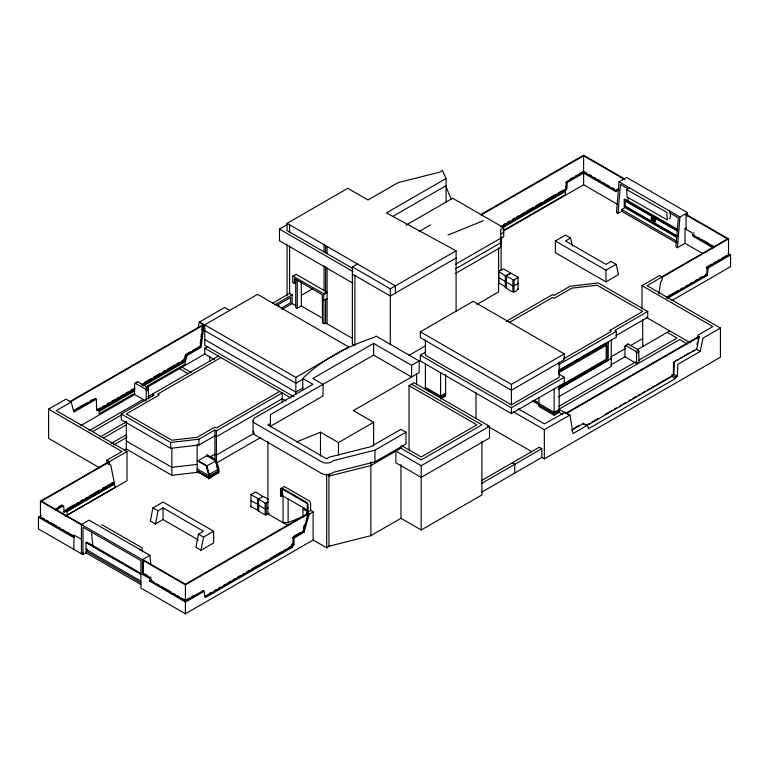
<?xml version="1.0" encoding="UTF-8"?>
<svg xmlns="http://www.w3.org/2000/svg" width="769" height="769" viewBox="0 0 769 769"><rect width="100%" height="100%" fill="white"/><g stroke="black" fill="none" stroke-linecap="round" stroke-linejoin="round"><path stroke-width="1.15" d="M41.497 515.49L38.45 517.249L38.45 528.928L82.985 554.641L86.07 552.863L86.07 551.113L87.743 550.143M140.862 581.133L86.032 549.422L86.041 542.606L86.859 542.135L140.65 573.251M558.794 386.615L606.212 359.248L606.232 344.435M558.525 387.643L606.972 359.69L606.991 344.877L558.544 372.83M615.863 335.736L647.719 317.337L647.719 311.493L614.835 330.487L616.354 331.362L616.354 337.207L558.784 370.437L607.481 342.272L608.241 342.714L608.221 360.411L558.361 389.181M149.974 581.124L149.974 581.633L149.599 578.509L142.38 574.328L142.38 559.717L81.447 524.535L81.447 553.757M208.812 476.53L217.906 471.282L218.406 471.58L209.312 476.828L208.812 474.521M667.367 298.468L707.297 275.417L708.105 267.958L730.55 254.981L730.55 266.67L671.789 300.592M73.872 537.108L73.43 537.435L38.45 517.249M101.7 525.131L102.2 524.833L141.948 547.788L142.39 551.834M295.729 282.463L294.21 283.348L292.691 282.463L292.845 276.052L323.759 293.777L324.066 323.778L325.585 322.903L352.375 338.37M295.729 274.639L296.238 274.341L326.796 292.028L327.104 292.749L324.066 294.498M629.148 188.261L629.648 187.963M207.601 595.1L204.602 596.235L205.121 596.533L291.384 546.73L292.902 543.981L293.162 537.368L303.015 531.6L308.061 513.99L307.542 513.692M481.423 492.314L541.789 457.459L544.327 458.91L720.428 357.239L720.428 328.027L703.039 338.11L700.203 351.395L677.816 364.333L677.441 376.214L673.375 373.869L673.577 362.189L696.637 349.337L699.165 336.774L698.665 336.476L697.964 339.936M513.269 411.771L544.327 429.698L569.983 415.039L572.982 433.591L671.837 376.502L672.346 375.051L673.884 374.157L674.384 362.18M687.553 216.002L687.553 212.629L626.62 177.447L619.026 181.83L616.498 212.513L617.997 213.378L621.698 211.244L676.489 242.879M669.837 212.917L678.383 217.858L675.893 246.801L677.431 247.695L679.969 217.012L687.553 212.629M617.997 213.378L620.496 184.425L628.186 188.866M203.9 325.893L204.477 324.979L199.421 322.057M198.306 327.565L199.277 322.144L224.673 307.465L229.854 310.455M200.276 343.397L200.68 339.965M201.074 336.524L201.334 334.236M201.863 329.651L202.391 325.066L202.901 325.364L200.084 346.8L186.156 354.855L184.637 359.825L141.15 384.933M203.91 325.787L201.142 347.319L187.155 355.432L185.637 360.401L142.294 385.423M498.533 277.484L513.163 286.058L517.998 283.626L517.998 283.04M498.543 283.377C504.675 283.578 512.625 297.939 517.998 288.884M658.85 293.739L660.744 281.935L662.215 279.829L662.215 276.907L659.687 275.446L641.99 285.664L641.99 309.032M155.463 523.949L157.991 510.799L163.047 507.876L203.535 531.254L198.469 534.176L195.941 547.317L201.007 550.239L213.657 542.933L213.657 531.254L163.047 502.032L152.925 507.876L150.397 521.026L155.463 523.949L163.047 519.565L198.344 539.944M201.007 550.239L203.535 537.089L213.657 531.254M282.559 488.719L282.54 495.717L307.725 510.251M697.204 338.187L698.108 335.073L712.834 326.565L641.99 285.664M697.05 344.493L697.512 342.215M305.918 515.288L306.841 512.654L310.599 510.453L313.137 511.914L313.137 540.021L185.396 613.768L140.881 588.064L140.919 560.63L83.023 527.207L82.985 554.641L82.985 552.892M303.399 528.168L304.293 525.025M149.974 581.21L185.396 602.089L204.371 591.207L204.621 596.129A1.961 1.134 -60 0 0 206.14 597.119L292.403 547.317L293.921 544.577L294.066 538.108L304.034 532.186L309.119 514.48L313.137 511.914M582.844 423.219L586.91 425.565L588.429 427.612L588.429 428.775L675.403 378.559L675.903 377.098L677.441 376.214M185.271 355.518L184.137 358.364L185.637 359.229M148.773 398.63L148.263 387.816L137.632 381.684L135.104 383.145L134.604 384.202L134.604 394.535L80.543 425.747M137.132 382.741L137.632 381.684M288.846 547.605L290.865 546.432L292.383 543.683L293.921 544.577M624.947 346.29L627.985 343.945L638.616 350.087L639.116 362.064L636.588 363.526L624.947 356.806L624.947 346.29L626.639 345.319M627.485 344.829L627.985 343.945M268.371 499.216L263.171 496.37L258.403 499.071L265.343 503.282L268.227 502.051M262.71 496.447L255.741 491.997L250.809 494.63L258.528 498.86M313.137 540.021L326.681 547.845L328.949 546.23L370.86 535.676L400.957 518.306L421.201 529.995L481.932 494.938L481.932 441.271M192.548 350.587L199.507 346.559M251.002 500.292L251.002 500.869L258.595 504.675L258.547 505.223L265.267 509.097L268.227 507.896M251.002 506.137L251.002 506.713L258.615 510.52L258.547 511.068L265.343 514.97L269.237 513.154M713.344 247.974L693.042 236.246L692.6 235.41L694.138 234.516M352.375 268.246L287.068 230.546L287.068 223.356L347.799 188.299L368.043 199.988L398.14 182.618L440.051 172.064L442.319 170.449L446.087 178.475L446.087 202.036M352.846 283.127L279.483 240.764L279.483 229.085L286.722 224.904M446.087 178.475L386.432 212.917L456.113 250.829L456.113 311.714M99.355 467.687L48.572 438.359L48.572 409.146L66.019 399.149L71.267 402.177L73.862 412.069L96.365 399.159L96.615 410.617L134.94 388.518M202.391 325.066L69.844 401.601L70.335 401.86M70.344 401.889L202.901 325.364M392.603 216.541L446.087 185.656M292.691 276.388L296.238 274.341M73.372 410.627L87.531 402.447M90.569 400.697L92.588 399.534M73.882 410.915L95.116 398.65L95.625 398.948M405.974 225.202L452.662 198.239L503.714 227.711L503.714 236.852L500.734 238.573M272.399 303.294L289.605 293.364L292.133 294.825L292.133 303.582L282.012 309.426M190.577 351.721L185.656 354.567L187.155 355.432M274.937 304.755L292.133 294.825M98.192 409.146L100.268 407.954M102.335 406.753L104.411 405.561M107.516 403.763L109.583 402.572M111.659 401.38L114.764 399.582M116.83 398.39L118.907 397.189M120.973 395.997L124.078 394.199M126.154 393.007L128.221 391.815M130.297 390.614L133.402 388.826M144.793 382.251L151.003 378.665M154.108 376.868L160.317 373.282M163.422 371.485L165.498 370.293M167.565 369.101L174.813 364.91M176.889 363.718L178.956 362.516M182.061 360.728L184.137 359.536M214.378 359.594L204.746 354.038L204.746 348.203L207.861 346.406M97.163 409.166L98.663 410.608L134.604 389.864M134.604 390.94L99.134 411.415L99.134 413.809L134.604 393.334M143.274 385.932L185.271 361.68L185.271 364.083L145.322 387.143M301.41 295.306L312.752 288.76M354.903 345.666L352.375 344.204L352.375 266.901L357.431 263.978M281.416 308.023L290.615 302.707L290.615 297.449L276.994 305.312L279.839 306.302M146.418 387.711L205.102 353.836M135.104 383.145L145.735 389.277L148.263 387.816M419.124 231.479L430.544 224.884M146.235 400.091L146.235 390.748L148.773 389.287M295.729 279.224L295.729 307.417L297.247 308.292L301.294 305.956L322.547 318.231M323.566 293.623L326.604 291.874M89.127 430.698L143.188 399.496M147.783 396.842L218.434 356.095M286.087 400.995L282.185 398.746L216.397 436.725L214.878 435.85L198.931 445.059L170.67 448.308L121.281 419.787L121.281 413.943L154.165 394.958L152.647 394.084L152.647 396.419M92.713 431.572L121.819 414.77M220.972 357.556L157.712 394.084L159.231 394.958L126.337 413.943L171.843 440.214L197.162 437.311L214.878 427.083L216.397 427.958L279.647 391.44M327.104 298.824L324.066 300.583L322.547 299.708M480.683 214.638L583.594 155.232L624.572 178.889M481.125 214.984L583.604 155.819L625.091 179.763M99.883 437.1L126.712 421.614M103.469 437.974L126.164 424.873M111.044 443.54L126.52 434.61M570.079 179.129L573.193 177.322M575.279 176.12L577.356 174.928M579.432 173.727L582.556 171.929M616.988 191.193L583.604 171.92L566.224 181.993L565.907 189.145L500.821 226.72M619.026 190.597L616.7 189.366L616.056 191.798L583.613 173.073L567.291 182.513L566.916 187.847A1.961 1.134 -60 0 1 565.398 190.597L501.994 227.201M113.591 445.011L127.01 437.273M352.375 266.901L390.325 288.817L456.113 250.829M503.407 224.635L505.483 223.433M507.55 222.241L509.616 221.039M512.731 219.252L514.797 218.05M516.864 216.858L518.94 215.666M521.007 214.464L524.122 212.677M526.188 211.475L533.436 207.294M535.512 206.102L541.722 202.507M544.827 200.719L556.218 194.144M558.284 192.942L560.361 191.75M562.226 190.674L564.398 190.02M503.041 227.499L565.398 191.5L565.398 194.682L503.041 230.681M503.714 227.711L500.734 229.431L500.734 247.339L455.325 273.553M456.113 258.019L390.325 295.998L352.375 274.091M503.56 230.979L583.613 184.752L617.863 204.535M106.785 463.178L106.785 460.266L121.944 451.509L48.572 409.146M124.29 450.211L126.337 449.029L171.843 475.3L197.162 472.387L197.162 444.328M500.734 233.997L503.714 232.286M74.362 536.829L40.469 517.258L40.469 501.196L108.66 461.823M106.785 460.266L109.313 461.717L127.01 451.509L127.01 480.721L65.327 516.335M109.073 462.14L41.459 501.177L82.946 525.131M455.325 264.411L500.734 238.198M455.325 268.987L500.734 242.764M58.742 506.713L61.78 504.954L62.27 505.819M55.33 509.241L62.27 505.233M55.378 510.395L63.606 505.762L64.24 512.289L114.379 483.345L110.794 465.053L107.631 463.669M66.884 509.02L74.035 504.887M76.083 503.714L78.121 502.532M80.168 501.35L83.235 499.581M85.272 498.399L87.32 497.226M89.367 496.043L99.585 490.141M102.652 488.373L108.785 484.835M110.823 483.653L112.87 482.471L114.379 483.345L115.206 487.546M63.279 511.664L113.351 482.749M293.768 396.679L204.746 345.291L204.746 324.835L295.844 377.425L348.674 346.925L257.586 294.335L204.4 325.018L199.277 322.144M63.76 511.923L66.682 509.712M114.552 484.066L67.057 511.491L67.163 515.028L115.071 487.363M303.092 379.021L295.844 383.202L204.746 330.612M121.281 413.943L170.67 442.463L198.931 439.214L214.878 430.006L216.397 430.88L282.185 392.901L282.185 402.187M373.609 446.078L373.609 422.287L353.375 410.608L419.163 372.629L419.163 360.94L411.569 365.323L373.609 343.407L312.887 378.463L323.009 384.308L323.009 395.997L270.409 426.362M676.98 236.737L624.226 206.428L624.217 199.594L625.024 199.123L677.777 229.441M570.531 238.054L565.465 240.976L605.953 264.353L611.009 261.431L616.075 264.353L618.603 274.581L605.953 281.877L555.343 252.665L555.343 240.976L565.465 235.131L570.531 238.054L572.492 246.013M303.092 387.874L295.844 392.065L204.746 339.475M624.226 206.428L625.034 205.957M621.698 211.244L621.698 209.495L625.034 207.563L676.72 237.4M411.569 365.323L411.569 377.012L373.609 355.095L270.409 414.674L270.409 426.949M81.447 524.535L89.031 520.152L149.974 555.333L150.811 564.59M209.312 477.645L209.312 474.723L206.784 465.668L197.671 460.41L197.162 460.698L206.275 465.956L208.803 475.021M217.906 469.292L217.906 471.282L215.878 460.996L206.765 455.738L206.765 455.152L207.284 454.854L216.397 460.112L218.925 469.177L218.925 472.099L208.803 477.943L197.162 471.214L209.053 477.789M420.326 331.814L473.156 301.304L564.254 353.894L564.254 359.729L511.414 390.239L420.326 337.649L420.326 331.814L511.414 384.404L564.254 353.894M206.765 455.738L197.671 460.987L197.671 460.41M513.952 280.118L518.152 277.33L511.097 273.293L505.473 275.802L498.562 271.534L503.484 268.9L510.549 272.947L506.146 276.081L513.952 280.118L513.952 291.807M209.956 457.026L214.878 454.191L216.397 455.065L254.424 433.11M270.409 423.44L267.881 424.901L326.681 458.853L328.949 457.238L370.86 446.683L400.957 429.313L406.013 432.236L406.013 443.924L374.964 461.842L333.41 472.31L331.766 473.473A6.883 3.98 0 0 1 321.778 473.55L255.231 435.129A7.036 4.066 0 0 1 253.337 431.13M476.934 304.437L498.591 291.932L498.591 247.964M206.275 465.956L206.784 465.668M206.765 455.152L215.878 460.42L216.397 460.112M206.438 466.052L215.878 460.996M197.671 471.214L197.671 472.387L198.44 471.945M216.397 463.044L260.595 437.523M408.829 355.441L425.276 345.944M208.841 474.656L217.935 469.407L215.829 461.861M558.381 373.869L564.254 377.262L564.254 383.097L511.414 413.597L420.326 361.007L420.326 355.172L425.497 352.183M208.803 477.645L217.454 472.647M218.415 472.099L218.925 472.099M86.032 549.422L86.849 548.96M215.878 460.42L218.406 469.474L218.415 473.262L217.425 473.214L208.803 478.818L207.793 477.53L198.681 472.272L198.431 472.829L197.671 472.387M686.054 228.105L686.054 214.955L686.563 214.666L728.531 238.899L728.531 254.972L707.22 267.276L706.73 275.11L702.828 277.359M506.348 321.269L552.603 294.565L554.122 295.44L570.069 286.231L598.33 282.982L647.719 311.493M509.049 322.624L552.603 297.478L554.122 298.362L571.838 288.135L597.157 285.222L642.663 311.493L609.769 330.487L611.288 331.362L563.59 358.902M555.343 240.976L605.953 270.198L616.075 264.353M409.041 449.836L409.041 385.654L414.097 382.731L489.517 426.276L489.517 437.965L421.201 477.405L395.891 462.794L395.891 451.105L421.201 465.716L489.517 426.276M702.664 253.491L685.025 243.312L685.025 228.701L686.563 227.816M694.638 235.401L694.138 235.689L714.382 247.378M296.536 441.935L320.481 432.207L338.456 442.588L373.609 422.287M677.431 247.695L685.025 243.312M142.38 559.717L149.974 555.333M150.138 577.038L150.993 577.529L150.493 577.827L143.409 573.732L143.409 560.563L143.909 560.265L185.396 584.219L308.282 513.269M445.626 393.17L440.56 396.093L425.382 387.326M445.626 394.632L440.56 397.554L425.382 388.787L425.382 363.948M142.38 574.328L143.909 573.443M303.005 517.181L303.005 508.982L308.071 511.914L308.071 504.906A2.547 1.471 60 0 0 306.552 502.272L282.05 488.132A2.547 1.471 60 0 0 280.531 489.007L280.531 496.015L281.281 496.447L282.54 495.717M660.965 277.349L727.541 238.909L686.054 214.955M662.215 276.907L647.056 285.664L720.428 328.027M661.378 277.667L728.531 238.899M302.765 390.152L302.765 378.463L312.887 384.308L255.231 417.596A7.036 4.066 0 0 0 255.231 423.44L321.778 461.861A6.883 3.98 0 0 0 331.766 461.784L333.41 460.621L374.964 450.163L406.013 432.236M151.503 580.162L151.003 580.451L151.003 578.701M151.695 580.633L151.003 581.037L185.406 600.906L203.103 590.688L203.602 590.986M151.503 581.326L152.012 581.037M706.73 266.997L711.69 264.132M713.67 262.988L715.651 261.844M717.631 260.701L719.611 259.557M721.601 258.413L726.551 255.548M411.569 384.192L481.932 424.815L421.201 459.881L400.957 448.183L370.86 465.562L328.949 476.107M707.23 275.465L705.721 274.591L707.73 275.167M667.059 296.911L678.469 290.326M680.546 289.125L682.622 287.933M685.727 286.135L687.813 284.934M689.88 283.732L691.956 282.54M695.07 280.743L697.147 279.551M699.213 278.349L702.337 276.552M705.721 274.591L706.221 274.302M666.348 297.882L706.711 274.581M303.005 508.982L304.264 508.251M558.784 364.602L616.354 331.362M143.409 560.563L185.406 584.805L308.802 513.567M558.39 371.485L608.241 342.714M425.382 339.985L425.382 355.172L511.414 404.84L559.188 377.262L559.188 362.074M420.326 355.172L511.414 407.762L564.254 377.262M293.854 536.291L300.573 532.408M186.406 599.733L189.424 597.984M191.443 596.821L193.461 595.658M610.797 356.999L625.187 348.693M630.33 345.723L642.663 338.6M558.861 388.739L611.288 358.469M209.158 593.61L211.225 592.409M214.33 590.621L216.406 589.419M218.473 588.227L220.549 587.035M223.654 585.238L225.721 584.046M227.797 582.844L230.902 581.056M232.978 579.855L235.045 578.663M237.112 577.461L240.226 575.673M242.293 574.472L244.359 573.28M246.436 572.088L249.541 570.29M251.617 569.098L258.865 564.907M260.931 563.715L267.141 560.13M270.255 558.332L281.646 551.758M283.713 550.566L285.78 549.364M610.797 364.977L625.187 356.662M637.52 349.539L669.78 330.92M625.457 345.406L636.088 351.539L638.616 350.087M558.4 396.977L611.288 366.448L611.288 339.571M636.588 363.526L636.588 353.182L639.116 351.721M558.419 406.59L635.8 361.911M638.895 360.123L677.076 338.081L667.223 332.391M559.188 409.416L554.132 412.338L533.792 400.534M559.188 410.877L554.132 413.799L538.973 405.042M538.973 397.736L538.973 406.503L554.132 415.25L559.188 412.328L562.283 414.116M566.099 413.059L698.656 336.524M566.609 413.347L699.156 336.812M675.903 360.719L677.931 359.556M679.95 358.383L681.968 357.22M683.997 356.047L690.062 352.548M692.09 351.375L694.109 350.212M481.923 480.327L539.261 447.231L541.789 448.692L541.789 457.459M573.982 428.333L578.903 425.488M571.53 430.332L583.344 423.508L584.363 424.873M481.423 483.547L541.789 448.692M586.43 425.238L589.535 423.44M591.611 422.248L597.821 418.653M605.068 414.472L612.316 410.29M614.383 409.089L616.459 407.897M619.564 406.109L621.631 404.907M623.707 403.715L625.774 402.514M628.879 400.726L630.955 399.524M633.022 398.332L636.126 396.535M638.203 395.343L640.269 394.151M642.346 392.949L645.451 391.161M647.517 389.96L649.594 388.768M651.66 387.576L654.765 385.778M656.841 384.587L671.337 376.214M693.619 233.055L694.138 232.767M448.096 235.026L483.422 220.674M283.059 495.726L283.059 522.66L288.125 522.66L303.226 516.528M569.723 415.039L564.523 412.194L569.579 415.116M197.162 464.418L171.843 467.321L126.337 441.05M71.181 402.1L56.166 410.608L127.01 451.509M202.987 590.39L203.103 590.688M297.757 280.483L297.247 280.772L297.247 308.292M669.328 218.463C671.164 218.588 670.549 212.234 669.328 210.869M505.329 275.735L505.329 287.414M624.217 199.594L678.008 230.508M677.499 230.796L624.716 200.469L624.726 206.13L677.508 236.458M677.364 230.902L624.88 200.738L624.88 206.034L677.374 236.198M619.026 181.83L679.969 217.012M618.007 188.857L618.862 189.347M685.025 228.701L692.225 232.872L692.6 235.41M728.022 253.52L730.55 254.981M584.623 171.92L586.67 173.102M588.727 174.294L591.813 176.072M593.86 177.255L595.917 178.446M597.974 179.629L601.06 181.407M603.107 182.599L605.165 183.781M607.222 184.964L609.279 186.156M612.355 187.934L614.412 189.116M697.723 237.179L699.78 238.361M701.828 239.553L709.018 243.696M711.075 244.888L713.132 246.07M621.698 209.495L677.518 241.716M565.398 182.416L565.907 182.714L567.484 181.224M707.22 267.276L708.239 267.862M706.221 267.872L707.73 268.737M565.398 186.973L565.907 187.271M706.221 273.716L707.73 274.581M561.399 191.154L561.918 191.452M646.104 317.251L690.283 342.763M687.275 343.974L679.623 339.552L558.9 409.243L564.648 412.559M696.128 349.039L700.203 351.395M502.195 237.736L501.119 237.112L501.119 269.977M673.375 362.766L673.884 363.055M642.759 346.636L642.663 319.702M671.837 374.753L675.903 377.098M671.837 376.502L675.403 378.559M606.212 359.248L606.972 359.69M287.068 223.356L395.391 285.895L395.391 293.076M279.483 229.085L352.846 271.438M534.301 400.236L538.425 402.62M532.235 400.86L539.454 405.023M518.402 408.887L544.327 423.854L565.09 412.367M419.163 360.94L376.137 336.101L373.609 337.562A195.932 113.12 0 0 0 302.765 378.463M292.133 303.582L295.729 305.668M324.066 323.778L322.547 322.903L322.355 294.796L294.527 278.657L294.21 283.348M487.411 426.055L532.004 451.807M409.041 385.654L476.867 424.815L421.201 456.959L401.966 445.847M512.279 462.803L514.807 464.265L514.807 473.031M204.746 348.203L290.961 397.977M199.44 346.608L199.94 346.896M184.637 359.825L185.637 360.401M181.955 367.197L191.241 372.552M179.437 368.649L188.02 373.609M134.604 394.535L145.735 400.966M306.956 512.558L309.494 514.019M95.116 398.65L96.615 399.515M217.656 472.829L218.415 473.262M96.654 408.868L98.663 410.608M197.162 468.859L208.803 475.578M302.496 531.302L304.034 532.186M197.162 470.676L208.803 477.395M288.173 525.611L267.881 513.894L267.881 441.348M292.383 537.723L292.902 538.021M290.865 546.432L292.403 547.317M286.818 548.768L287.337 549.066M152.925 507.876L157.991 510.799M198.469 534.176L203.535 537.089M40.469 501.196L81.418 524.833M144.947 574.039L147.023 575.241M81.447 539.146L73.939 535.099L73.872 549.383M42.468 517.835L44.496 519.008M46.515 520.171L48.543 521.344M50.571 522.507L56.646 526.015M58.665 527.188L60.693 528.351M62.722 529.524L64.74 530.697M66.768 531.86L69.806 533.619M71.825 534.782L73.853 535.955M151.503 580.749L154.031 582.21M157.068 583.959L159.087 585.122M161.115 586.295L171.227 592.14M173.256 593.303L175.274 594.475M177.303 595.639L179.321 596.811M181.349 597.974L185.396 600.31M86.07 551.113L140.862 582.739M86.07 552.863L140.862 584.498M88.397 543.616L90.463 544.808M92.54 546.009L95.644 547.807M97.711 548.999L99.778 550.2M101.854 551.392L104.959 553.19M107.026 554.391L114.264 558.573M116.34 559.774L122.55 563.369M125.655 565.157L131.864 568.752M134.969 570.55L137.036 571.742M98.836 549.835L100.893 551.027M102.959 552.219L105.017 553.411M108.102 555.189L110.159 556.381M112.216 557.573L114.273 558.765M86.041 542.606L140.871 574.318M139.352 549.201L139.852 550.085M445.847 186.233L451.143 199.113M145.735 389.277L146.235 390.748M636.088 351.539L636.588 353.182M206.784 466.245L208.553 473.483M91.521 532.263L92.876 546.442M628.11 197.412L628.119 201.911M605.953 270.198L605.953 281.877M583.604 155.819L583.604 171.92M583.613 173.073L583.613 184.752M559.188 386.019L559.188 412.328M554.132 388.941L554.132 415.25M544.327 429.698L544.327 458.91M517.998 277.196L517.998 289.471M512.933 280.118L512.933 291.807M511.414 384.404L511.414 404.84M511.414 407.762L511.414 413.597M506.358 276.321L506.358 288.01M498.745 271.928L498.745 283.617M476.011 392.594L476.011 418.307M445.626 374.465L445.626 396.093L440.56 399.015L440.56 372.715M421.201 465.716L421.201 529.995M416.625 374.09L416.625 384.788M400.957 446.241L400.957 448.183M400.957 464.639L400.957 518.306M390.325 288.817L390.325 344.733M374.964 450.163L374.964 461.842M373.609 343.407L373.609 355.095M370.86 461.967L370.86 535.676M354.903 275.552L354.903 344.483M338.456 442.588L338.456 455.671M328.949 473.714L328.949 546.23M327.104 246.474L327.104 253.655M327.104 267.727L327.104 323.778M326.681 474.108L326.681 547.845M325.585 245.59L325.585 252.78M325.585 266.795L325.585 291.288M325.585 299.141L325.585 322.903M324.066 244.715L324.066 251.905M324.066 265.92L324.066 290.413M320.481 432.207L320.481 455.998M310.599 510.453L310.599 503.445A2.547 1.471 60 0 0 309.08 500.811L284.578 486.671A2.547 1.471 60 0 0 283.059 487.546M307.321 511.481L307.312 504.464A1.5 0.865 60 0 0 306.552 503.157L282.05 489.007A1.5 0.865 60 0 0 281.291 489.44L281.281 496.447M301.294 282.021L301.294 305.956M295.844 377.425L295.844 394.391M289.605 224.817L289.605 232.007M289.605 246.051L289.605 293.364M288.125 499.235L288.125 522.66M287.068 244.619L287.068 295.892M266.209 503.214L266.209 514.903M265.19 503.214L265.19 514.903M258.595 498.831L258.615 511.106M257.586 498.831L257.586 510.51M253.088 420.518L253.088 432.207M251.002 494.448L251.002 506.713M216.397 430.88L216.397 460.766M214.878 430.006L214.878 459.881M209.812 356.96L209.812 361.641M208.812 474.435L208.803 478.818M202.036 591.303L202.036 591.89M198.931 439.214L198.931 445.059M185.406 584.805L185.406 600.906M185.396 602.089L185.396 613.768M171.843 448.423L171.843 475.3M170.67 442.463L170.67 448.308M163.047 507.876L163.047 519.565M126.337 422.152L126.337 449.029M109.313 461.717L109.313 464.639M626.62 189.645L627.052 196.979L667.242 219.896L666.867 212.379L626.629 189.578M654.871 220.963L654.852 221.116A2.345 1.355 60 0 1 653.189 221.491A2.345 1.355 60 0 1 651.641 219.098L654.871 220.963M654.909 220.472L651.603 218.579A2.345 1.355 60 0 1 653.121 217.627A2.345 1.355 60 0 1 654.89 220.145L654.909 220.472M651.237 218.963A2.932 1.692 60 0 0 654.659 222.203A2.932 1.692 60 0 0 653.89 217.704A2.932 1.692 60 0 0 651.237 218.963"/></g></svg>
